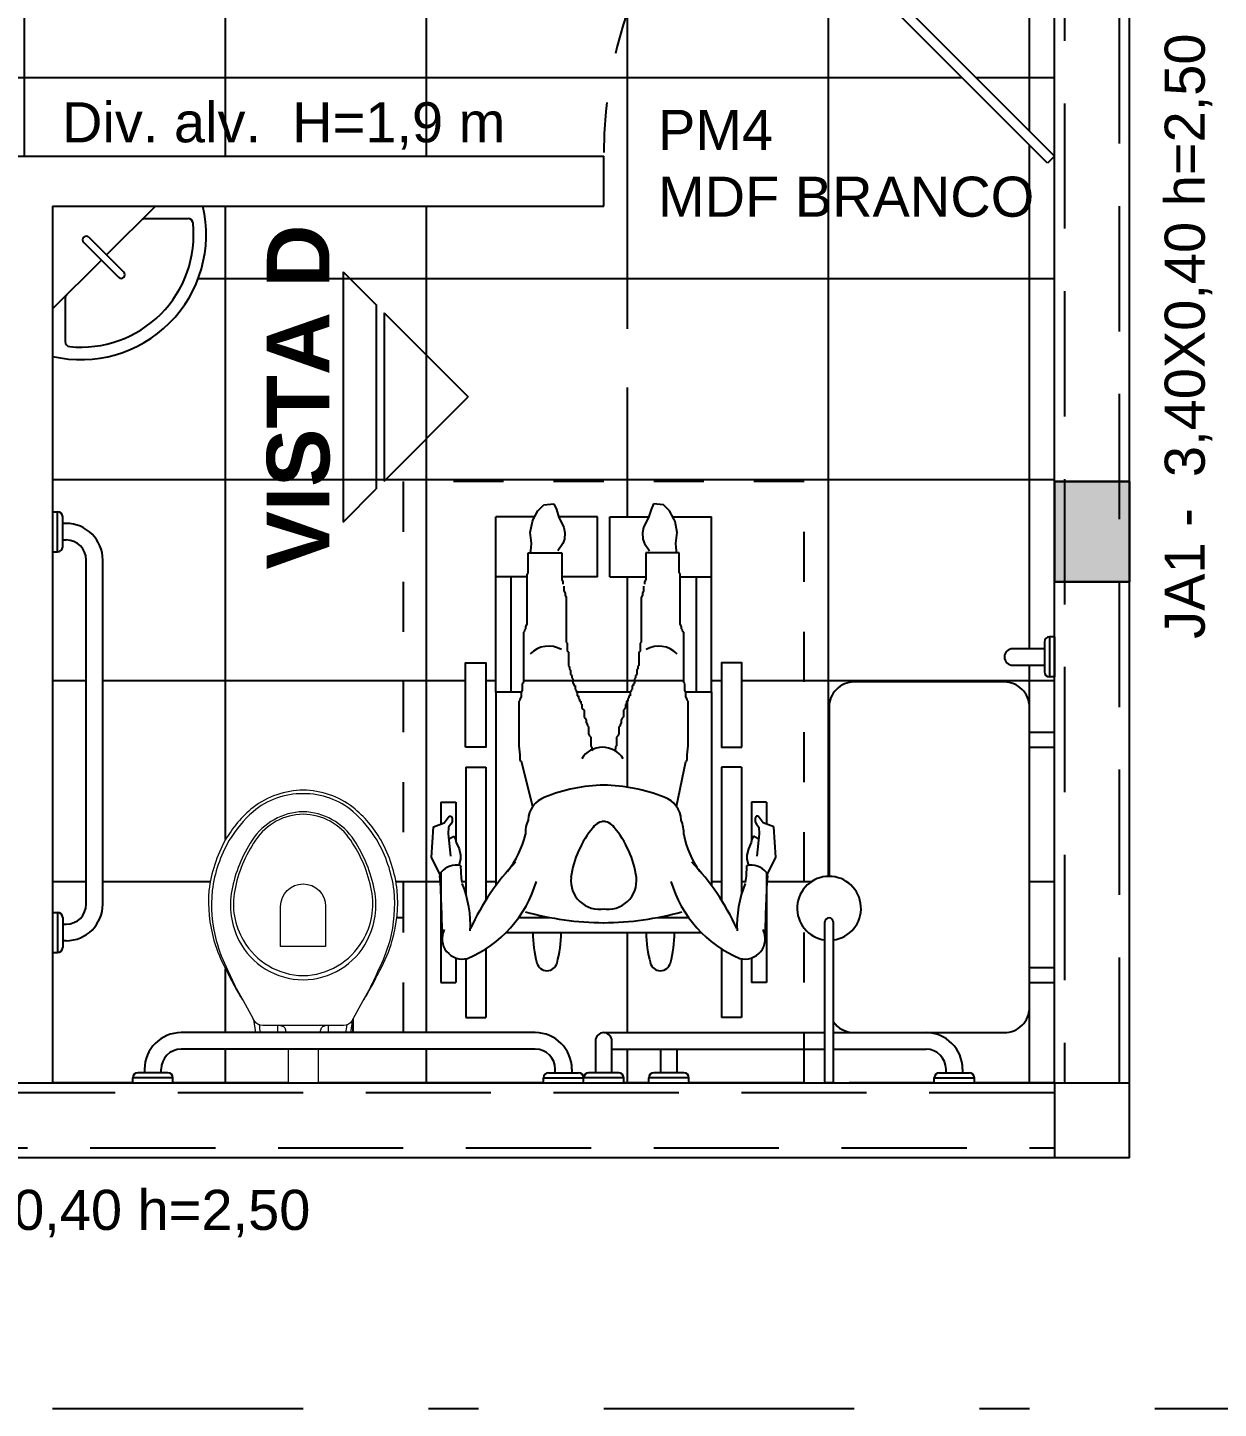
# Model space of a CAD drawing. Header units: inches. Extents: x -64 to 509, y -100 to 268.
# Drawn here: x 9.345 to 11.722, y 2.3 to 5.057 of the extents above; entities that cross this region are included whole.
import ezdxf
from ezdxf.enums import TextEntityAlignment as Align

# ---------------------------------------------------------------- set-up
doc = ezdxf.new("R2010")
doc.units = ezdxf.units.IN
doc.header["$MEASUREMENT"] = 0
doc.header["$PDMODE"] = 35
for name, pattern in [('DASHDOT', [1, 0.5, -0.25, 0, -0.25]), ('DASHDOT2', [0.5, 0.25, -0.125, 0, -0.125]), ('DASHDOTX2', [2, 1, -0.5, 0, -0.5]), ('HIDDEN', [0.375, 0.25, -0.125]), ('HIDDEN2', [0.1875, 0.125, -0.0625])]:
    doc.linetypes.add(name, pattern=pattern)
for name, color, linetype in [('A-01', 1, 'Continuous'), ('ARQ-CTA-1_050', 1, 'Continuous'), ('ARQ_PISO', 7, 'Continuous'), ('ARQ_REBOCO', 4, 'Continuous'), ('BL-SAN-01', 1, 'Continuous'), ('COBOGO', 2, 'Continuous'), ('EQUIP', 3, 'Continuous'), ('ESQUADRIA', 2, 'Continuous'), ('INDICACAO', 2, 'Continuous'), ('PROJ COBERTA', 8, 'DASHDOTX2'), ('PROJEÇÃO', 8, 'HIDDEN'), ('TXAMB', 2, 'Continuous')]:
    doc.layers.add(name, color=color, linetype=linetype)
for name, color, linetype, lineweight in [('BANHEIRO', 1, 'Continuous', 20), ('FO-Hachuras dos pilares', 9, 'Continuous', 5), ('FO-Pilares', 4, 'Continuous', 30)]:
    doc.layers.add(name, color=color, linetype=linetype, lineweight=lineweight)
doc.styles.add('FNDE Texto Cota 0050', font='verdana.ttf', dxfattribs={"height": 0.08})
doc.styles.add('ROMANS', font='arial.ttf')
doc.styles.add('SWISS', font='arialbd.ttf')
doc.dimstyles.new('FNDE 1-0050', dxfattribs={"dimscale": 5, "dimtxt": 0.08, "dimasz": 0.01, "dimexe": 0.15, "dimexo": 0.15, "dimgap": 0.01, "dimtad": 1, "dimzin": 1, "dimdsep": 46, "dimtxsty": 'FNDE Texto Cota 0050', "dimblk": 'tic', "dimcen": 0.015, "dimdle": 0.15, "dimse1": 1, "dimse2": 1, "dimclrd": 251, "dimclre": 251, "dimclrt": 256, "dimaunit": 1, "dimadec": 3, "dimazin": 0, "dimtfac": 1, "dimtix": 1, "dimtmove": 2, "dimatfit": 3, "dimldrblk": 'tic', "dimfxl": 0.15, "dimtvp": 1, "dimtolj": 1, "dimtzin": 0, "dimarcsym": 0})
pattern_1 = [(90, (-4.705, 2.95037), (-0.40125, 6e-17), []), (180, (-4.705, 2.95037), (-6e-17, -0.40125), [])]

# ---------------------------------------------------------------- blocks, each defined once
blk = doc.blocks.new('Chuveiro')
for p, q in [((-0.3926, 0.01), (0, 0.01)), ((0, 0.01), (0, -0.01)), ((0, -0.01), (-0.3926, -0.01))]:
    blk.add_line(p, q)
for centre, radius, start, end in [((-0.4259, 0), 0.078, 7.3661, 352.6339), ((-0.3926, 0), 0.01, 90, 270)]:
    blk.add_arc(centre, radius, start, end)
blk = doc.blocks.new('corte')
at = {"layer": 'A-01', "color": 4}
for p, q in [((0, 0.6935), (0, -0.6935)), ((0, 0.6935), (0.6935, 0)), ((0, -0.6935), (0.6935, 0))]:
    blk.add_line(p, q, dxfattribs=at)
at = {"layer": 'A-01', "color": 4, "linetype": 'DASHDOT2', "ltscale": 2}
blk.add_line((0, -6.1383), (0, -0.4904), dxfattribs=at)
at = {"layer": 'A-01', "color": 2}
for points in [[(0.227, 0.4471), (0.1871, 0.487), (0.1902, 0.4594), (0.1533, 0.5239), (0.1564, 0.4778), (0.1103, 0.567), (0.1226, 0.484), (0.0673, 0.61), (0.0857, 0.4932), (0.0212, 0.6592), (0.0488, 0.4993), (0.0181, 0.5701), (0.0212, 0.5055)], [(0.6726, 0.0012), (0.6419, 0.035), (0.6603, -0.0142), (0.5743, 0.1027), (0.6357, -0.0357), (0.4974, 0.1796), (0.6111, -0.0634), (0.4452, 0.2287), (0.5835, -0.088), (0.5005, 0.0381), (0.562, -0.1126), (0.4974, -0.0265), (0.5435, -0.1372), (0.4913, -0.0757), (0.522, -0.1525), (0.4882, -0.1187), (0.5036, -0.1679), (0.479, -0.1525), (0.4913, -0.1894), (0.4667, -0.1741), (0.4729, -0.2048), (0.4575, -0.1987), (0.4575, -0.2202), (0.4452, -0.2202), (0.4391, -0.2417)], [(0.224, -0.4539), (0.2147, -0.4508), (0.2086, -0.4692), (0.1902, -0.46), (0.184, -0.4938), (0.1625, -0.4754), (0.1687, -0.5092), (0.1379, -0.4815), (0.1502, -0.5246), (0.1011, -0.4846), (0.1318, -0.5461), (0.0703, -0.4908), (0.1072, -0.5707), (0.0396, -0.4969), (0.0857, -0.5953), (0.0089, -0.5092), (0.0611, -0.6138), (0.0089, -0.5707), (0.0427, -0.6353), (0.0119, -0.6138), (0.0212, -0.6537)]]:
    blk.add_lwpolyline(points, dxfattribs=at)
at = {"layer": 'A-01', "color": 4}
blk.add_circle((0, 0), 0.4904, dxfattribs=at)
blk = doc.blocks.new('Ind-fac')
at = {"color": 2}
for p, q in [((-0.6007, -0.8975), (-0.0007, -0.2975)), ((0.5993, -0.8975), (-0.0007, -0.2975)), ((-0.8933, -1.1901), (-0.657, -0.9538)), ((-0.657, -0.9538), (0.6556, -0.9538)), ((-0.6007, -0.8975), (0.5993, -0.8975)), ((0.8919, -1.1901), (0.6556, -0.9538)), ((-0.8933, -1.1901), (0.8919, -1.1901))]:
    blk.add_line(p, q, dxfattribs=at)
at = {"color": 3, "style": 'SWISS', "flags": 4}
blk.add_attdef('N', text='', height=0.25, dxfattribs=at).set_placement((0.0023, -0.6351), align=Align.MIDDLE_CENTER)
blk = doc.blocks.new('tic')
blk.add_line((-0.6, -0.6), (0.6, 0.6))
at = {"color": 251}
for p, q in [((0, -1), (0, 1)), ((-1, 0), (1, 0))]:
    blk.add_line(p, q, dxfattribs=at)
blk = doc.blocks.new('*D416')
at = {"layer": 'ARQ-CTA-1_050', "color": 251, "lineweight": -2, "transparency": 16777216}
for p, q in [((9.245, 6.8897), (9.195, 6.8897)), ((9.295, 6.8897), (9.395, 6.8897)), ((9.445, 6.8897), (9.495, 6.8897))]:
    blk.add_line(p, q, dxfattribs=at)
at = {"layer": 'DEFPOINTS', "color": 0, "transparency": 16777216}
for p in [(9.395, 6.8897), (9.295, 4.6228), (9.395, 4.5228)]:
    blk.add_point(p, dxfattribs=at)
at = {"layer": 'ARQ-CTA-1_050', "color": 251, "lineweight": -2, "transparency": 16777216, "xscale": 0.05, "yscale": 0.05, "zscale": 0.05}
blk.add_blockref('tic', (9.295, 6.8897), dxfattribs=at)
at = {"layer": 'ARQ-CTA-1_050', "color": 251, "lineweight": -2, "transparency": 16777216, "xscale": 0.05, "yscale": 0.05, "zscale": 0.05, "rotation": 180}
blk.add_blockref('tic', (9.395, 6.8897), dxfattribs=at)
at = {"layer": 'ARQ-CTA-1_050', "transparency": 16777216, "insert": (9.345, 6.9814), "char_height": 0.08, "attachment_point": 5, "style": 'FNDE Texto Cota 0050'}
blk.add_mtext('\\A1;0.10', dxfattribs=at)
blk = doc.blocks.new('*D417')
at = {"layer": 'ARQ-CTA-1_050', "color": 251, "lineweight": -2, "transparency": 16777216}
blk.add_line((9.445, 6.8897), (11.345, 6.8897), dxfattribs=at)
at = {"layer": 'DEFPOINTS', "color": 0, "transparency": 16777216}
for p in [(11.395, 6.8897), (11.395, 6.0728), (9.395, 4.4728)]:
    blk.add_point(p, dxfattribs=at)
at = {"layer": 'ARQ-CTA-1_050', "color": 251, "lineweight": -2, "transparency": 16777216, "xscale": 0.05, "yscale": 0.05, "zscale": 0.05, "rotation": 180}
blk.add_blockref('tic', (9.395, 6.8897), dxfattribs=at)
at = {"layer": 'ARQ-CTA-1_050', "color": 251, "lineweight": -2, "transparency": 16777216, "xscale": 0.05, "yscale": 0.05, "zscale": 0.05}
blk.add_blockref('tic', (11.395, 6.8897), dxfattribs=at)
at = {"layer": 'ARQ-CTA-1_050', "transparency": 16777216, "insert": (10.395, 6.9814), "char_height": 0.08, "attachment_point": 5, "style": 'FNDE Texto Cota 0050'}
blk.add_mtext('\\A1;2.00', dxfattribs=at)

msp = doc.modelspace()

# ---------------------------------------------------------------- hatches: boundary and pattern name
at = {"layer": 'ARQ_PISO'}
h = msp.add_hatch(dxfattribs=at)
h.set_pattern_fill('ANSI37', color=252, scale=3.21, angle=45)
h.set_pattern_definition(pattern_1)
edge = h.paths.add_edge_path()
edge.add_line((5.845, 5.4504), (5.195, 5.4504))
edge.add_line((5.195, 5.4504), (5.195, 5.3504))
edge.add_line((5.195, 5.3504), (4.745, 5.3504))
edge.add_line((4.745, 5.3504), (4.745, 2.9504))
edge.add_line((4.745, 2.9504), (3.495, 2.9504))
edge.add_line((3.495, 2.9504), (3.495, 6.3004))
edge.add_line((3.495, 6.3004), (11.395, 6.3004))
edge.add_line((11.395, 6.3004), (11.395, 4.8004))
edge.add_line((11.395, 4.8004), (10.7586, 5.4368))
edge.add_line((10.7586, 5.4368), (10.7445, 5.4226))
edge.add_line((10.7445, 5.4226), (10.7446, 5.4225))
edge.add_arc((11.395, 4.8004), 0.9, 136.2733, 180)
edge.add_line((10.495, 4.8004), (9.295, 4.8004))
edge.add_line((9.295, 4.8004), (9.295, 4.4504))
edge.add_line((9.295, 4.4504), (9.095, 4.4504))
edge.add_line((9.095, 4.4504), (9.095, 4.3504))
edge.add_arc((8.6633, 4.3538), 0.4317, -50.9595, -0.4501, ccw=False)
edge.add_line((8.9352, 4.0184), (8.495, 4.4587))
edge.add_line((8.495, 4.4587), (8.495, 4.4504))
edge.add_line((8.495, 4.4504), (8.375, 4.4504))
edge.add_line((8.375, 4.4504), (8.3809, 4.4445))
edge.add_line((8.3809, 4.4445), (7.9548, 4.0184))
edge.add_arc((8.2267, 4.3538), 0.4317, -180.4501, -129.0405, ccw=False)
edge.add_line((7.795, 4.3572), (7.795, 4.4504))
edge.add_line((7.795, 4.4504), (7.595, 4.4504))
edge.add_line((7.595, 4.4504), (7.595, 5.2504))
edge.add_line((7.595, 5.2504), (7.445, 5.2504))
edge.add_line((7.445, 5.2504), (7.445, 2.9504))
edge.add_line((7.445, 2.9504), (7.395, 2.9504))
edge.add_line((7.395, 2.9504), (7.395, 3.786))
edge.add_line((7.395, 3.786), (7.355, 3.786))
edge.add_line((7.355, 3.786), (7.355, 3.7858))
edge.add_arc((7.375, 2.9058), 0.8802, 91.302, 177.0979)
edge.add_line((6.4959, 2.9504), (5.845, 2.9504))
edge.add_line((5.845, 2.9504), (5.845, 5.4504))
h = msp.add_hatch(dxfattribs=at)
h.set_pattern_fill('ANSI37', color=252, scale=3.21, angle=45)
h.set_pattern_definition(pattern_1)
edge = h.paths.add_edge_path()
edge.add_line((10.7446, 5.4225), (11.3667, 4.8004))
edge.add_line((11.3667, 4.8004), (10.495, 4.8004))
edge.add_arc((11.3966, 4.8), 0.9016, 136.3284, 179.9799, ccw=False)
h = msp.add_hatch(dxfattribs=at)
h.set_pattern_fill('ANSI37', color=252, scale=3.21, angle=45)
h.set_pattern_definition(pattern_1)
h.paths.add_polyline_path([(9.395, 4.4004, 0.555635), (9.695, 4.7004), (10.495, 4.7004), (10.495, 4.8004), (11.3667, 4.8004), (11.3809, 4.7862), (11.395, 4.8004), (11.395, 3.8404), (11.385, 3.8404, 0.414214), (11.375, 3.8304), (11.375, 3.8169), (11.3115, 3.8169, 1), (11.3115, 3.7839), (11.375, 3.7839), (11.375, 3.7704, 0.414214), (11.385, 3.7604), (11.395, 3.7604), (11.395, 3.6504), (11.345, 3.6504), (11.345, 3.7004, 0.414214), (11.295, 3.7504), (10.995, 3.7504, 0.414214), (10.945, 3.7004), (10.945, 3.3624, 0.229147), (10.895, 3.3382), (10.895, 4.1504), (10.095, 4.1504), (10.095, 3.2804), (10.0821, 3.2804, 0.047621), (10.083, 3.3344, 0.095425), (10.0505, 3.4344, 0.091656), (9.995, 3.4999, 0.16072), (9.895, 3.5344, 0.16072), (9.795, 3.4999, 0.091656), (9.7395, 3.4344, 0.095425), (9.707, 3.3344, 0.089116), (9.717, 3.2344, 0.056836), (9.742, 3.1744, 0.0196), (9.763, 3.1344, 0.036783), (9.775, 3.1144), (9.7954, 3.0776, -0.085843), (9.7957, 3.0767), (9.7997, 3.0504), (9.6515, 3.0504, 0.414214), (9.5785, 2.9774), (9.5785, 2.9704), (9.565, 2.9704, 0.414214), (9.555, 2.9604), (9.555, 2.9504), (9.395, 2.9504), (9.395, 3.2104), (9.405, 3.2104, 0.414214), (9.415, 3.2204), (9.415, 3.2339), (9.422, 3.2339, 0.414214), (9.495, 3.3069), (9.495, 3.9939, 0.414214), (9.422, 4.0669), (9.415, 4.0669), (9.415, 4.0804, 0.414214), (9.405, 4.0904), (9.395, 4.0904)])
h.paths.add_polyline_path([(10.5785, 4.3971, 1), (10.4468, 4.3971, 1)], flags=16)
h.paths.add_polyline_path([(11.345, 3.6204), (11.395, 3.6204), (11.395, 3.1804), (11.345, 3.1804)])
h.paths.add_polyline_path([(11.1385, 3.0504), (11.295, 3.0504, 0.414214), (11.345, 3.1004), (11.345, 3.1504), (11.395, 3.1504), (11.395, 2.9504), (11.235, 2.9504), (11.235, 2.9604, 0.414214), (11.225, 2.9704), (11.2115, 2.9704), (11.2115, 2.9774, 0.414214)])
h.paths.add_polyline_path([(10.985, 3.0174), (11.1385, 3.0174, -0.414214), (11.1785, 2.9774), (11.1785, 2.9704), (11.165, 2.9704, 0.414214), (11.155, 2.9604), (11.155, 2.9504), (10.985, 2.9504)], flags=17)
h.paths.add_polyline_path([(10.6415, 3.0174), (10.895, 3.0174), (10.895, 2.9504), (10.665, 2.9504), (10.665, 2.9604, 0.414214), (10.655, 2.9704), (10.6415, 2.9704)], flags=17)
h.paths.add_polyline_path([(10.5115, 3.0174), (10.6085, 3.0174), (10.6085, 2.9704), (10.595, 2.9704, 0.414214), (10.585, 2.9604), (10.585, 2.9504), (10.535, 2.9504), (10.535, 2.9604, 0.414214), (10.525, 2.9704), (10.5115, 2.9704)], flags=17)
h.paths.add_polyline_path([(10.095, 3.0174), (10.3585, 3.0174, -0.414214), (10.3985, 2.9774), (10.3985, 2.9704), (10.385, 2.9704, 0.414214), (10.375, 2.9604), (10.375, 2.9504), (10.095, 2.9504)], flags=17)
h.paths.add_polyline_path([(9.925, 3.0174), (10.095, 3.0174), (10.095, 2.9504), (9.925, 2.9504)], flags=17)
h.paths.add_polyline_path([(9.625, 2.9704), (9.6115, 2.9704), (9.6115, 2.9774, -0.414214), (9.6515, 3.0174), (9.865, 3.0174), (9.865, 2.9504), (9.635, 2.9504), (9.635, 2.9604, 0.414214)], flags=17)
h.paths.add_polyline_path([(9.395, 4.0104), (9.405, 4.0104, 0.414214), (9.415, 4.0204), (9.415, 4.0339), (9.422, 4.0339, -0.414214), (9.462, 3.9939), (9.462, 3.3069, -0.183042), (9.452, 3.2804), (9.415, 3.2804, 0.414214), (9.405, 3.2904), (9.395, 3.2904)], flags=17)
h.paths.add_polyline_path([(10.095, 4.1504), (10.895, 4.1504), (10.895, 3.3382, 0.347989), (10.895, 3.259), (10.895, 3.0504), (10.495, 3.0504, 0.414214), (10.4785, 3.0339), (10.4785, 2.9704), (10.465, 2.9704, 0.414214), (10.455, 2.9604, 0.414214), (10.445, 2.9704), (10.4315, 2.9704), (10.4315, 2.9774, 0.414214), (10.3585, 3.0504), (10.095, 3.0504)], flags=17)
h.paths.add_polyline_path([(10.219, 3.7888), (10.219, 3.6203), (10.2599, 3.6203), (10.2599, 3.7888)], flags=16)
h.paths.add_polyline_path([(10.28, 3.7304), (10.28, 3.3444, 0.019266), (10.26, 3.3152), (10.26, 3.5804), (10.22, 3.5804), (10.22, 3.3269, 0.025894), (10.2123, 3.3493, -0.057631), (10.2096, 3.3837, 0.024734), (10.2058, 3.3844), (10.209, 3.3965), (10.2091, 3.405), (10.2062, 3.4173), (10.2003, 3.4303), (10.2, 3.4317), (10.2, 3.5104), (10.17, 3.5104), (10.17, 3.4666), (10.1555, 3.4611), (10.1514, 3.3998), (10.1684, 3.3663, 0.066321), (10.1682, 3.3636, -0.003892), (10.17, 3.3345), (10.17, 3.1504), (10.2, 3.1504), (10.2, 3.1995, 0.124437), (10.22, 3.1978), (10.22, 3.0804), (10.26, 3.0804), (10.26, 3.2179, 0.053893), (10.3003, 3.2504), (10.3533, 3.2504, 0.064196), (10.3618, 3.1894, 0.338307), (10.3818, 3.1741, 0.338307), (10.4019, 3.1894, 0.064196), (10.4103, 3.2504), (10.5797, 3.2504, 0.064196), (10.5881, 3.1894, 0.338307), (10.6082, 3.1741, 0.338307), (10.6283, 3.1894, 0.064196), (10.6367, 3.2504), (10.6898, 3.2504, 0.053893), (10.73, 3.2179), (10.73, 3.0804), (10.77, 3.0804), (10.77, 3.1978, 0.124437), (10.79, 3.1995), (10.79, 3.1504), (10.82, 3.1504), (10.82, 3.3345, -0.003892), (10.8218, 3.3636, 0.066321), (10.8217, 3.3663), (10.8386, 3.3998), (10.8345, 3.4611), (10.82, 3.4666), (10.82, 3.5104), (10.79, 3.5104), (10.79, 3.4317), (10.7897, 3.4303), (10.7838, 3.4173), (10.7809, 3.405), (10.7811, 3.3965), (10.7843, 3.3844, 0.024734), (10.7804, 3.3837, -0.057631), (10.7777, 3.3493, 0.025894), (10.77, 3.3269), (10.77, 3.5804), (10.73, 3.5804), (10.73, 3.3152, 0.019266), (10.71, 3.3444), (10.71, 3.7304), (10.71, 4.0804), (10.6327, 4.0804), (10.6263, 4.092), (10.6147, 4.1041), (10.5948, 4.1062), (10.5895, 4.0945), (10.5849, 4.0804), (10.5073, 4.0804), (10.5073, 3.9604), (10.5789, 3.9604), (10.5789, 4.0082), (10.6458, 4.0084), (10.6458, 3.9681), (10.648, 3.9659), (10.648, 3.8656), (10.6503, 3.8612), (10.6503, 3.8567), (10.6525, 3.8545), (10.6525, 3.8522), (10.6547, 3.85), (10.6547, 3.7497), (10.657, 3.7475), (10.657, 3.7341), (10.6592, 3.7297), (10.6592, 3.7208), (10.6614, 3.7163), (10.6614, 3.7141), (10.6636, 3.7119), (10.6636, 3.6227), (10.6614, 3.6049), (10.6614, 3.5937), (10.6592, 3.5915), (10.6403, 3.5022, 0.155212), (10.616, 3.5203, 0.09273), (10.495, 3.5445, 0.095589), (10.3778, 3.5203, 0.155212), (10.3535, 3.5022), (10.3308, 3.5915), (10.3286, 3.5937), (10.3286, 3.6049), (10.3264, 3.6227), (10.3264, 3.7119), (10.3286, 3.7141), (10.3286, 3.7163), (10.3308, 3.7208), (10.3308, 3.7297), (10.3331, 3.7341), (10.3331, 3.7475), (10.3353, 3.7497), (10.3353, 3.85), (10.3375, 3.8522), (10.3375, 3.8545), (10.3398, 3.8567), (10.3398, 3.8612), (10.342, 3.8656), (10.342, 3.9659), (10.3442, 3.9681), (10.3442, 4.0084), (10.4112, 4.0082), (10.4112, 3.9604), (10.4827, 3.9604), (10.4827, 4.0804), (10.4051, 4.0804), (10.4005, 4.0945), (10.3953, 4.1062), (10.3753, 4.1041), (10.3637, 4.092), (10.3574, 4.0804), (10.28, 4.0804)], flags=16)
h.paths.add_polyline_path([(10.4424, 3.7297), (10.4424, 3.723), (10.4446, 3.723), (10.4446, 3.7185), (10.4469, 3.7163), (10.4469, 3.7119), (10.4491, 3.7119), (10.4491, 3.7074), (10.4513, 3.7052), (10.4513, 3.6985), (10.4535, 3.6963), (10.4558, 3.694), (10.4558, 3.6807), (10.458, 3.6784), (10.4602, 3.674), (10.4602, 3.6695), (10.4625, 3.6651), (10.4625, 3.6628), (10.4647, 3.6606), (10.4647, 3.6472), (10.4669, 3.6428), (10.4692, 3.6405), (10.4692, 3.6227), (10.4714, 3.6205), (10.4714, 3.6154, -0.242926), (10.5165, 3.6139), (10.5186, 3.616), (10.5186, 3.6205), (10.5209, 3.6227), (10.5209, 3.6405), (10.5231, 3.6428), (10.5253, 3.6472), (10.5253, 3.6606), (10.5276, 3.6628), (10.5276, 3.6651), (10.5298, 3.6695), (10.5298, 3.674), (10.532, 3.6784), (10.5343, 3.6807), (10.5343, 3.694), (10.5365, 3.6963), (10.5387, 3.6985), (10.5387, 3.7052), (10.5409, 3.7074), (10.5409, 3.7119), (10.5432, 3.7119), (10.5432, 3.7163), (10.5454, 3.7185), (10.5454, 3.723), (10.5476, 3.723), (10.5476, 3.7297), (10.5483, 3.7304), (10.4402, 3.7304), (10.4402, 3.7319)], flags=16)
h.paths.add_polyline_path([(10.4741, 3.4602, 0.141102), (10.4297, 3.3602, 0.488968), (10.495, 3.2972, 0.488968), (10.5603, 3.3602, 0.141102), (10.5159, 3.4602, 0.227387), (10.495, 3.4717, 0.227387)], flags=0)
h.paths.add_polyline_path([(10.7301, 3.7888), (10.7301, 3.6203), (10.771, 3.6203), (10.771, 3.7888)], flags=16)
h.paths.add_polyline_path([(10.3492, 4.3586), (9.9757, 4.3586), (9.9757, 4.5614), (10.3492, 4.5614)], flags=24)
at = {"layer": 'FO-Hachuras dos pilares', "linetype": 'Continuous'}
msp.add_hatch(color=256, dxfattribs=at).paths.add_polyline_path([(11.545, 4.1504), (11.47, 4.1504), (11.395, 4.1504), (11.395, 4.0504), (11.395, 3.9504), (11.47, 3.9504), (11.545, 3.9504), (11.545, 4.0504), (11.545, 4.1504)])

# ---------------------------------------------------------------- linework, layer by layer
at = {"layer": 'ARQ_PISO', "color": 252}
for p, q in [((10.0821, 3.2804), (10.095, 3.2804)), ((9.995, 3.0504), (9.995, 3.0783))]:
    msp.add_line(p, q, dxfattribs=at)
at = {"layer": 'ARQ_REBOCO', "ltscale": 10}
for p, q in [((11.395, 2.9504), (11.395, 6.3004)), ((11.545, 2.8004), (11.545, 6.2504)), ((7.595, 2.9504), (11.395, 2.9504)), ((11.545, 2.8004), (7.445, 2.8004))]:
    msp.add_line(p, q, dxfattribs=at)
at = {"layer": 'ARQ_REBOCO', "color": 3, "ltscale": 10}
for p, q in [((9.295, 4.8004), (10.495, 4.8004)), ((10.495, 4.7004), (10.495, 4.8004)), ((9.395, 4.7004), (9.395, 2.9504)), ((9.395, 4.7004), (10.495, 4.7004))]:
    msp.add_line(p, q, dxfattribs=at)
at = {"layer": 'BANHEIRO'}
for p, q in [((9.865, 3.0174), (9.865, 2.9504)), ((9.925, 3.0174), (9.925, 2.9504))]:
    msp.add_line(p, q, dxfattribs=at)
for points in [[(9.9903, 3.0504), (9.9943, 3.0767, -0.047116), (9.9944, 3.0772, -0.044891), (9.9947, 3.0777), (10.015, 3.1144, 0.036783), (10.027, 3.1344, 0.0196), (10.048, 3.1744, 0.056836), (10.073, 3.2344, 0.089116), (10.083, 3.3344, 0.095425), (10.0505, 3.4344, 0.091656), (9.995, 3.4999, 0.16072), (9.895, 3.5344, 0.16072), (9.795, 3.4999, 0.091656), (9.7395, 3.4344, 0.095425), (9.707, 3.3344, 0.089116), (9.717, 3.2344, 0.056836), (9.742, 3.1744, 0.0196), (9.763, 3.1344, 0.036783), (9.775, 3.1144), (9.7954, 3.0777, -0.044891), (9.7956, 3.0772, -0.047116), (9.7957, 3.0767), (9.7997, 3.0504)], [(10.015, 3.1144), (10.026, 3.1344, 0.0204), (10.045, 3.1744, 0.050595), (10.0685, 3.2344, 0.089432), (10.0765, 3.3344, 0.098712), (10.0425, 3.4344, 0.072481), (9.995, 3.4914, 0.182574), (9.895, 3.5274, 0.182574), (9.795, 3.4914, 0.072481), (9.7475, 3.4344, 0.098712), (9.7135, 3.3344, 0.089432), (9.7215, 3.2344, 0.050595), (9.745, 3.1744, 0.0204), (9.764, 3.1344), (9.775, 3.1144)], [(9.9944, 3.0772), (9.9929, 3.0744, -0.269143), (9.9755, 3.0644), (9.8145, 3.0644, -0.269143), (9.7972, 3.0744), (9.7956, 3.0772)], [(9.8073, 3.0657, 0.039426), (9.8097, 3.0504, 0.039426)], [(9.85, 3.0644, -0.414214), (9.86, 3.0544), (9.86, 3.0504)], [(9.93, 3.0504), (9.93, 3.0544, -0.414214), (9.94, 3.0644)], [(9.9803, 3.0504, 0.039426), (9.9827, 3.0657)]]:
    msp.add_lwpolyline(points, format="xyb", dxfattribs=at)
for points in [[(9.895, 3.4914, 0.247323), (9.793, 3.4344, 0.098952), (9.7525, 3.3344, 0.167831), (9.767, 3.2344, 0.278895), (9.895, 3.1559, 0.278895), (10.023, 3.2344, 0.167831), (10.0375, 3.3344, 0.098952), (9.997, 3.4344, 0.247323)], [(10.014, 3.2344, 0.185303), (10.0315, 3.3344, 0.106842), (9.99, 3.4344, 0.250606), (9.895, 3.4864, 0.250606), (9.8, 3.4344, 0.106842), (9.7585, 3.3344, 0.185303), (9.776, 3.2344, 0.264523), (9.895, 3.1644, 0.264523)], [(9.94, 3.3024), (9.94, 3.2224), (9.85, 3.2224), (9.85, 3.3024, -1)]]:
    msp.add_lwpolyline(points, format="xyb", close=True, dxfattribs=at)
for points in [[(9.844, 3.0644), (9.844, 3.0504)], [(9.946, 3.0504), (9.946, 3.0644)]]:
    msp.add_lwpolyline(points, dxfattribs=at)
at = {"layer": 'BL-SAN-01'}
for p, q in [((10.28, 3.7304), (10.28, 4.0804)), ((10.3574, 4.0804), (10.28, 4.0804)), ((10.3542, 4.0746), (10.3637, 4.092)), ((10.3637, 4.092), (10.3753, 4.1041)), ((10.3753, 4.1041), (10.3953, 4.1062)), ((10.3953, 4.1062), (10.4005, 4.0945)), ((10.4005, 4.0945), (10.4055, 4.079)), ((10.4827, 4.0804), (10.4051, 4.0804)), ((10.4827, 3.9604), (10.4827, 4.0804)), ((10.5073, 3.9604), (10.5073, 4.0804)), ((10.5073, 4.0804), (10.5849, 4.0804)), ((10.5895, 4.0945), (10.5845, 4.079)), ((10.5948, 4.1062), (10.5895, 4.0945)), ((10.6147, 4.1041), (10.5948, 4.1062)), ((10.6263, 4.092), (10.6147, 4.1041)), ((10.6358, 4.0746), (10.6263, 4.092)), ((10.6327, 4.0804), (10.71, 4.0804)), ((10.71, 3.7304), (10.71, 4.0804)), ((10.3483, 4.0487), (10.3526, 4.0707)), ((10.3526, 4.0707), (10.3542, 4.0746)), ((10.4055, 4.079), (10.4109, 4.0691)), ((10.4109, 4.0691), (10.4153, 4.059)), ((10.4153, 4.059), (10.4173, 4.0482)), ((10.5747, 4.059), (10.5727, 4.0482)), ((10.5792, 4.0691), (10.5747, 4.059)), ((10.5845, 4.079), (10.5792, 4.0691)), ((10.6374, 4.0707), (10.6358, 4.0746)), ((10.6417, 4.0487), (10.6374, 4.0707)), ((10.351, 4.0278), (10.3483, 4.0487)), ((10.3502, 4.018), (10.351, 4.0278)), ((10.4132, 4.0268), (10.4038, 4.0125)), ((10.4171, 4.0353), (10.4132, 4.0268)), ((10.4173, 4.0482), (10.4171, 4.0353)), ((10.5727, 4.0482), (10.5729, 4.0353)), ((10.5729, 4.0353), (10.5768, 4.0268)), ((10.5768, 4.0268), (10.5862, 4.0125)), ((10.639, 4.0278), (10.6417, 4.0487)), ((10.6398, 4.018), (10.639, 4.0278)), ((10.3442, 4.0084), (10.4112, 4.0082)), ((10.3442, 3.9681), (10.3442, 4.0084)), ((10.349, 4.0084), (10.3502, 4.018)), ((10.4112, 4.0082), (10.4112, 3.9547)), ((10.6458, 4.0084), (10.5789, 4.0082)), ((10.5789, 4.0082), (10.5789, 3.9547)), ((10.641, 4.0084), (10.6398, 4.018)), ((10.6458, 3.9681), (10.6458, 4.0084)), ((10.342, 3.9604), (10.28, 3.9604)), ((10.31, 3.7304), (10.31, 3.9604)), ((10.342, 3.9659), (10.3442, 3.9681)), ((10.342, 3.8656), (10.342, 3.9659)), ((10.4827, 3.9604), (10.4112, 3.9604)), ((10.4112, 3.9547), (10.4134, 3.9503)), ((10.4134, 3.9503), (10.4134, 3.9458)), ((10.5073, 3.9604), (10.5789, 3.9604)), ((10.5789, 3.9547), (10.5766, 3.9503)), ((10.5766, 3.9503), (10.5766, 3.9458)), ((10.648, 3.9659), (10.6458, 3.9681)), ((10.648, 3.8656), (10.648, 3.9659)), ((10.648, 3.9604), (10.71, 3.9604)), ((10.68, 3.7304), (10.68, 3.9604)), ((10.4156, 3.9414), (10.4156, 3.9325)), ((10.4156, 3.9325), (10.4179, 3.928)), ((10.4179, 3.928), (10.4179, 3.9236)), ((10.4179, 3.9236), (10.4201, 3.9191)), ((10.4201, 3.9191), (10.4201, 3.83)), ((10.5722, 3.9236), (10.5699, 3.9191)), ((10.5699, 3.9191), (10.5699, 3.83)), ((10.5744, 3.9325), (10.5722, 3.928)), ((10.5722, 3.928), (10.5722, 3.9236)), ((10.5744, 3.9414), (10.5744, 3.9325)), ((10.3398, 3.8612), (10.342, 3.8656)), ((10.3398, 3.8567), (10.3398, 3.8612)), ((10.6503, 3.8612), (10.648, 3.8656)), ((10.6503, 3.8567), (10.6503, 3.8612)), ((10.3353, 3.85), (10.3375, 3.8522)), ((10.3353, 3.7497), (10.3353, 3.85)), ((10.3375, 3.8545), (10.3398, 3.8567)), ((10.3375, 3.8522), (10.3375, 3.8545)), ((10.6525, 3.8545), (10.6503, 3.8567)), ((10.6525, 3.8522), (10.6525, 3.8545)), ((10.6547, 3.85), (10.6525, 3.8522)), ((10.6547, 3.7497), (10.6547, 3.85)), ((10.4201, 3.83), (10.4223, 3.8277)), ((10.4223, 3.8277), (10.4223, 3.8121)), ((10.4223, 3.8121), (10.4245, 3.8099)), ((10.4245, 3.8099), (10.4245, 3.7832)), ((10.5677, 3.8121), (10.5655, 3.8099)), ((10.5655, 3.8099), (10.5655, 3.7832)), ((10.5699, 3.83), (10.5677, 3.8277)), ((10.5677, 3.8277), (10.5677, 3.8121)), ((10.4245, 3.7832), (10.4268, 3.7809)), ((10.4268, 3.7809), (10.4268, 3.7765)), ((10.4268, 3.7765), (10.429, 3.7742)), ((10.5633, 3.7765), (10.561, 3.7742)), ((10.5655, 3.7832), (10.5633, 3.7809)), ((10.5633, 3.7809), (10.5633, 3.7765)), ((10.3331, 3.7475), (10.3353, 3.7497)), ((10.429, 3.7742), (10.429, 3.7653)), ((10.429, 3.7653), (10.4312, 3.7631)), ((10.4312, 3.7631), (10.4312, 3.7586)), ((10.4312, 3.7586), (10.4335, 3.7564)), ((10.4335, 3.7564), (10.4335, 3.7475)), ((10.5588, 3.7586), (10.5566, 3.7564)), ((10.5566, 3.7564), (10.5566, 3.7475)), ((10.561, 3.7653), (10.5588, 3.7631)), ((10.5588, 3.7631), (10.5588, 3.7586)), ((10.561, 3.7742), (10.561, 3.7653)), ((10.657, 3.7475), (10.6547, 3.7497)), ((10.3312, 3.7304), (10.28, 3.7304)), ((10.28, 3.7304), (10.28, 3.3444)), ((10.3308, 3.7297), (10.3331, 3.7341)), ((10.3308, 3.7208), (10.3308, 3.7297)), ((10.3331, 3.7341), (10.3331, 3.7475)), ((10.4335, 3.7475), (10.4357, 3.7475)), ((10.4357, 3.7475), (10.4357, 3.7431)), ((10.4357, 3.7431), (10.4379, 3.7431)), ((10.4379, 3.7431), (10.4379, 3.7364)), ((10.4379, 3.7364), (10.4402, 3.7341)), ((10.4402, 3.7341), (10.4402, 3.7319)), ((10.4402, 3.7319), (10.4424, 3.7297)), ((10.5483, 3.7304), (10.4417, 3.7304)), ((10.4424, 3.7297), (10.4424, 3.723)), ((10.4424, 3.723), (10.4446, 3.723)), ((10.4446, 3.723), (10.4446, 3.7185)), ((10.5454, 3.723), (10.5454, 3.7185)), ((10.5476, 3.723), (10.5454, 3.723)), ((10.5499, 3.7319), (10.5476, 3.7297)), ((10.5476, 3.7297), (10.5476, 3.723)), ((10.5521, 3.7364), (10.5499, 3.7341)), ((10.5499, 3.7341), (10.5499, 3.7319)), ((10.5521, 3.7431), (10.5521, 3.7364)), ((10.5543, 3.7431), (10.5521, 3.7431)), ((10.5543, 3.7475), (10.5543, 3.7431)), ((10.5566, 3.7475), (10.5543, 3.7475)), ((10.657, 3.7341), (10.657, 3.7475)), ((10.6592, 3.7297), (10.657, 3.7341)), ((10.71, 3.7304), (10.6588, 3.7304)), ((10.6592, 3.7208), (10.6592, 3.7297)), ((10.71, 3.7304), (10.71, 3.3444)), ((10.3264, 3.7119), (10.3286, 3.7141)), ((10.3264, 3.6227), (10.3264, 3.7119)), ((10.3286, 3.7163), (10.3308, 3.7208)), ((10.3286, 3.7141), (10.3286, 3.7163)), ((10.4446, 3.7185), (10.4469, 3.7163)), ((10.4469, 3.7163), (10.4469, 3.7119)), ((10.4469, 3.7119), (10.4491, 3.7119)), ((10.4491, 3.7119), (10.4491, 3.7074)), ((10.4491, 3.7074), (10.4513, 3.7052)), ((10.4513, 3.7052), (10.4513, 3.6985)), ((10.4513, 3.6985), (10.4535, 3.6963)), ((10.4535, 3.6963), (10.4558, 3.694)), ((10.4558, 3.694), (10.4558, 3.6807)), ((10.5365, 3.6963), (10.5343, 3.694)), ((10.5343, 3.694), (10.5343, 3.6807)), ((10.5387, 3.6985), (10.5365, 3.6963)), ((10.5409, 3.7074), (10.5387, 3.7052)), ((10.5387, 3.7052), (10.5387, 3.6985)), ((10.5409, 3.7119), (10.5409, 3.7074)), ((10.5432, 3.7119), (10.5409, 3.7119)), ((10.5454, 3.7185), (10.5432, 3.7163)), ((10.5432, 3.7163), (10.5432, 3.7119)), ((10.6614, 3.7163), (10.6592, 3.7208)), ((10.6614, 3.7141), (10.6614, 3.7163)), ((10.6636, 3.7119), (10.6614, 3.7141)), ((10.6636, 3.6227), (10.6636, 3.7119)), ((10.4558, 3.6807), (10.458, 3.6784)), ((10.458, 3.6784), (10.4602, 3.674)), ((10.4602, 3.674), (10.4602, 3.6695)), ((10.4602, 3.6695), (10.4625, 3.6651)), ((10.5298, 3.6695), (10.5276, 3.6651)), ((10.532, 3.6784), (10.5298, 3.674)), ((10.5298, 3.674), (10.5298, 3.6695)), ((10.5343, 3.6807), (10.532, 3.6784)), ((10.4625, 3.6651), (10.4625, 3.6628)), ((10.4625, 3.6628), (10.4647, 3.6606)), ((10.4647, 3.6606), (10.4647, 3.6472)), ((10.4647, 3.6472), (10.4669, 3.6428)), ((10.4669, 3.6428), (10.4692, 3.6405)), ((10.4692, 3.6405), (10.4692, 3.6227)), ((10.5231, 3.6428), (10.5209, 3.6405)), ((10.5209, 3.6405), (10.5209, 3.6227)), ((10.5253, 3.6472), (10.5231, 3.6428)), ((10.5276, 3.6628), (10.5253, 3.6606)), ((10.5253, 3.6606), (10.5253, 3.6472)), ((10.5276, 3.6651), (10.5276, 3.6628)), ((10.3286, 3.6049), (10.3264, 3.6227)), ((10.4692, 3.6227), (10.4714, 3.6205)), ((10.4714, 3.6205), (10.4714, 3.616)), ((10.4714, 3.616), (10.4736, 3.6138)), ((10.5186, 3.616), (10.5164, 3.6138)), ((10.5209, 3.6227), (10.5186, 3.6205)), ((10.5186, 3.6205), (10.5186, 3.616)), ((10.6614, 3.6049), (10.6636, 3.6227)), ((10.3286, 3.5937), (10.3286, 3.6049)), ((10.3308, 3.5915), (10.3286, 3.5937)), ((10.3535, 3.5022), (10.3308, 3.5915)), ((10.6403, 3.5022), (10.6592, 3.5915)), ((10.6592, 3.5915), (10.6614, 3.5937)), ((10.6614, 3.5937), (10.6614, 3.6049)), ((10.22, 3.5804), (10.22, 3.3269)), ((10.22, 3.5804), (10.26, 3.5804)), ((10.26, 3.5804), (10.26, 3.3152)), ((10.77, 3.5804), (10.73, 3.5804)), ((10.73, 3.5804), (10.73, 3.3152)), ((10.77, 3.5804), (10.77, 3.3269)), ((10.17, 3.5104), (10.17, 3.4666)), ((10.17, 3.5104), (10.2, 3.5104)), ((10.2, 3.5104), (10.2, 3.4317)), ((10.82, 3.5104), (10.79, 3.5104)), ((10.79, 3.5104), (10.79, 3.4317)), ((10.82, 3.5104), (10.82, 3.4666)), ((10.1764, 3.4691), (10.1865, 3.4827)), ((10.1865, 3.4827), (10.1896, 3.4826)), ((10.1896, 3.4826), (10.1904, 3.4826)), ((10.1904, 3.4826), (10.1926, 3.4789)), ((10.1925, 3.4749), (10.1924, 3.4712)), ((10.1926, 3.4789), (10.1925, 3.4749)), ((10.7996, 3.4826), (10.7975, 3.4789)), ((10.7975, 3.4789), (10.7975, 3.4749)), ((10.7975, 3.4749), (10.7976, 3.4712)), ((10.8005, 3.4826), (10.7996, 3.4826)), ((10.8035, 3.4827), (10.8005, 3.4826)), ((10.8136, 3.4691), (10.8035, 3.4827)), ((10.1514, 3.3998), (10.1555, 3.4611)), ((10.1555, 3.4611), (10.1764, 3.4691)), ((10.1855, 3.4606), (10.1844, 3.4475)), ((10.1844, 3.4475), (10.1891, 3.4029)), ((10.1902, 3.4666), (10.1855, 3.4606)), ((10.1924, 3.4712), (10.1902, 3.4666)), ((10.7976, 3.4712), (10.7998, 3.4666)), ((10.7998, 3.4666), (10.8045, 3.4606)), ((10.8056, 3.4475), (10.8009, 3.4029)), ((10.8045, 3.4606), (10.8056, 3.4475)), ((10.8345, 3.4611), (10.8136, 3.4691)), ((10.8386, 3.3998), (10.8345, 3.4611)), ((10.1866, 3.4376), (10.1959, 3.4427)), ((10.1959, 3.4427), (10.1989, 3.4365)), ((10.1989, 3.4365), (10.2003, 3.4303)), ((10.2003, 3.4303), (10.2062, 3.4173)), ((10.7897, 3.4303), (10.7838, 3.4173)), ((10.7911, 3.4365), (10.7897, 3.4303)), ((10.7941, 3.4427), (10.7911, 3.4365)), ((10.8034, 3.4376), (10.7941, 3.4427)), ((10.1684, 3.3663), (10.1514, 3.3998)), ((10.209, 3.3965), (10.2057, 3.3842)), ((10.2062, 3.4173), (10.2091, 3.405)), ((10.2091, 3.405), (10.209, 3.3965)), ((10.7838, 3.4173), (10.7809, 3.405)), ((10.7809, 3.405), (10.7811, 3.3965)), ((10.7811, 3.3965), (10.7843, 3.3842)), ((10.8217, 3.3663), (10.8386, 3.3998)), ((10.17, 3.3701), (10.17, 3.1504)), ((10.82, 3.3701), (10.82, 3.1504)), ((10.3256, 3.2804), (10.3877, 3.2804)), ((10.6023, 3.2804), (10.6644, 3.2804)), ((10.3003, 3.2504), (10.6898, 3.2504)), ((10.2, 3.1995), (10.2, 3.1504)), ((10.22, 3.1978), (10.22, 3.0804)), ((10.26, 3.2179), (10.26, 3.0804)), ((10.73, 3.2179), (10.73, 3.0804)), ((10.77, 3.1978), (10.77, 3.0804)), ((10.79, 3.1995), (10.79, 3.1504)), ((10.17, 3.1504), (10.2, 3.1504)), ((10.82, 3.1504), (10.79, 3.1504)), ((10.22, 3.0804), (10.26, 3.0804)), ((10.77, 3.0804), (10.73, 3.0804))]:
    msp.add_line(p, q, dxfattribs=at)
at = {"layer": 'BL-SAN-01', "linetype": 'HIDDEN2', "ltscale": 0.5}
msp.add_lwpolyline([(10.095, 2.9504), (10.895, 2.9504), (10.895, 4.1504), (10.095, 4.1504)], close=True, dxfattribs=at)
at = {"layer": 'BL-SAN-01'}
for points in [[(10.219, 3.6203), (10.219, 3.7888), (10.2599, 3.7888), (10.2599, 3.6203)], [(10.771, 3.6203), (10.771, 3.7888), (10.7301, 3.7888), (10.7301, 3.6203)]]:
    msp.add_lwpolyline(points, close=True, dxfattribs=at)
at = {"layer": 'BL-SAN-01', "linetype": 'HIDDEN2', "ltscale": 0.5}
msp.add_arc((11.395, 4.8004), 0.9, 135, 180, dxfattribs=at)
at = {"layer": 'BL-SAN-01'}
for centre, radius, start, end in [((10.3849, 3.7707), 0.0512, 60.0088, 135.6797), ((10.6051, 3.7707), 0.0512, 44.3203, 119.9912), ((10.4926, 3.5709), 0.0492, 32.5271, 147.4729), ((10.4991, 3.2286), 0.3159, 90.6914, 112.5885), ((10.4908, 3.209), 0.3355, 68.0894, 89.3358), ((10.3941, 3.473), 0.05, 109.0444, 177.954), ((10.5997, 3.473), 0.05, 2.046, 70.9556), ((10.4042, 3.4486), 0.0655, 156.4464, 182.4818), ((10.5896, 3.4486), 0.0655, 357.5182, 23.5536), ((10.1529, 3.4907), 0.1912, 321.7501, 346.4182), ((10.6256, 3.3331), 0.1977, 140.0195, 172.1456), ((10.4965, 3.4442), 0.0276, 87.5341, 144.4203), ((10.4935, 3.4442), 0.0276, 35.5797, 92.4659), ((10.3644, 3.3331), 0.1977, 7.8544, 39.9805), ((10.8357, 3.4806), 0.184, 190.9128, 216.0627), ((10.6483, 3.0704), 0.4591, 135.7837, 155.8352), ((10.3417, 3.0704), 0.4591, 24.1648, 44.2163), ((10.1782, 3.3643), 0.01, 139.5138, 183.9943), ((8.2982, 3.2331), 1.8745, 0.0256, 3.9943), ((10.2007, 3.3451), 0.0396, 77.0433, 139.5138), ((10.3598, 3.3781), 0.1503, 177.8658, 190.6801), ((10.6303, 3.3781), 0.1503, 349.3199, 2.1342), ((10.7893, 3.3451), 0.0396, 40.4862, 102.9567), ((12.6918, 3.2331), 1.8745, 176.0057, 179.9744), ((10.8118, 3.3643), 0.01, 356.0057, 40.4862), ((9.9999, 3.2636), 0.2291, 357.484, 21.7284), ((10.1299, 3.4203), 0.2406, 292.8308, 343.5825), ((10.4869, 3.3541), 0.0574, 173.9325, 279.6173), ((10.5032, 3.3541), 0.0574, 260.3827, 6.0675), ((10.8601, 3.4203), 0.2406, 196.4175, 247.1692), ((10.9902, 3.2636), 0.2291, 158.2716, 182.516), ((10.4998, 3.8698), 0.6, 254.4197, 269.5398), ((10.4902, 3.8698), 0.6, 270.4602, 285.5803), ((10.2133, 3.2382), 0.0409, 154.0346, 284.0362), ((10.7767, 3.2382), 0.0409, 255.9638, 25.9654), ((10.5938, 3.2526), 0.2405, 180.5432, 195.2358), ((10.1698, 3.2526), 0.2405, 344.7642, 359.4568), ((10.8202, 3.2526), 0.2405, 180.5432, 195.2358), ((10.3962, 3.2526), 0.2405, 344.7642, 359.4568), ((10.7668, 3.1985), 5.986127515325628e-12, 247.2513, 67.0488), ((10.3818, 3.1949), 0.0208, 195.2358, 270), ((10.3818, 3.1949), 0.0208, 270, 344.7642), ((10.6082, 3.1949), 0.0208, 195.2358, 270), ((10.6082, 3.1949), 0.0208, 270, 344.7642)]:
    msp.add_arc(centre, radius, start, end, dxfattribs=at)
at = {"layer": 'COBOGO'}
for p, q in [((9.5028, 4.603), (9.6001, 4.7004)), ((9.5792, 4.6754), (9.6654, 4.6754)), ((9.4674, 4.6384), (9.5371, 4.5688)), ((9.457, 4.628), (9.5266, 4.5583)), ((9.395, 4.4953), (9.4923, 4.5926)), ((9.42, 4.5162), (9.42, 4.4299))]:
    msp.add_line(p, q, dxfattribs=at)
for centre, radius, start, end in [((9.4517, 4.6437), 0.2498, 256.8838, 13.1162), ((9.4517, 4.6437), 0.2248, 264.2047, 5.7953), ((9.5792, 4.6654), 0.01, 90, 135), ((9.6654, 4.6654), 0.01, 5.7953, 90), ((9.4622, 4.6332), 0.00737, 45, 225), ((9.5318, 4.5635), 0.00737, 225, 45), ((9.43, 4.5162), 0.01, 135, 180), ((9.43, 4.4299), 0.01, 180, 264.2047)]:
    msp.add_arc(centre, radius, start, end, dxfattribs=at)
at = {"layer": 'EQUIP', "color": 2}
for p, q in [((9.395, 4.0904), (9.405, 4.0904)), ((9.405, 4.0104), (9.405, 4.0904)), ((9.415, 4.0204), (9.415, 4.0804)), ((9.422, 4.0669), (9.415, 4.0669)), ((9.415, 4.0339), (9.422, 4.0339)), ((9.395, 4.0104), (9.405, 4.0104)), ((9.462, 3.3069), (9.462, 3.9939)), ((9.495, 3.3069), (9.495, 3.9939)), ((11.385, 3.8404), (11.385, 3.7604)), ((11.395, 3.8404), (11.385, 3.8404)), ((11.395, 3.8404), (11.395, 3.7604)), ((11.375, 3.8169), (11.3115, 3.8169)), ((11.375, 3.8304), (11.375, 3.7704)), ((11.3115, 3.7839), (11.375, 3.7839)), ((11.395, 3.7604), (11.385, 3.7604)), ((11.395, 3.7604), (11.385, 3.7604)), ((9.395, 3.2904), (9.405, 3.2904)), ((9.405, 3.2904), (9.405, 3.2104)), ((9.415, 3.2804), (9.415, 3.2204)), ((9.415, 3.2669), (9.422, 3.2669)), ((9.422, 3.2339), (9.415, 3.2339)), ((9.395, 3.2104), (9.405, 3.2104)), ((10.3585, 3.0504), (9.6515, 3.0504)), ((10.4785, 3.0339), (10.4785, 2.9704)), ((10.495, 3.0504), (10.9368, 3.0504)), ((10.5115, 2.9704), (10.5115, 3.0339)), ((10.9532, 3.0504), (11.1385, 3.0504)), ((10.3585, 3.0174), (9.6515, 3.0174)), ((10.5115, 3.0174), (10.9368, 3.0174)), ((10.6085, 3.0174), (10.6085, 2.9704)), ((10.6415, 2.9704), (10.6415, 3.0174)), ((10.9532, 3.0174), (11.1385, 3.0174)), ((9.5785, 2.9774), (9.5785, 2.9704)), ((9.6115, 2.9704), (9.6115, 2.9774)), ((10.3985, 2.9704), (10.3985, 2.9774)), ((10.4315, 2.9774), (10.4315, 2.9704)), ((11.1785, 2.9704), (11.1785, 2.9774)), ((11.2115, 2.9774), (11.2115, 2.9704)), ((9.635, 2.9604), (9.555, 2.9604)), ((9.555, 2.9504), (9.555, 2.9604)), ((9.625, 2.9704), (9.565, 2.9704)), ((9.635, 2.9504), (9.635, 2.9604)), ((10.375, 2.9604), (10.455, 2.9604)), ((10.375, 2.9504), (10.375, 2.9604)), ((10.385, 2.9704), (10.445, 2.9704)), ((10.455, 2.9504), (10.455, 2.9604)), ((10.535, 2.9604), (10.455, 2.9604)), ((10.455, 2.9504), (10.455, 2.9604)), ((10.525, 2.9704), (10.465, 2.9704)), ((10.535, 2.9504), (10.535, 2.9604)), ((10.665, 2.9604), (10.585, 2.9604)), ((10.585, 2.9504), (10.585, 2.9604)), ((10.655, 2.9704), (10.595, 2.9704)), ((10.665, 2.9504), (10.665, 2.9604)), ((11.155, 2.9604), (11.235, 2.9604)), ((11.155, 2.9504), (11.155, 2.9604)), ((11.165, 2.9704), (11.225, 2.9704)), ((11.235, 2.9504), (11.235, 2.9604))]:
    msp.add_line(p, q, dxfattribs=at)
at = {"layer": 'EQUIP', "color": 1}
for p, q in [((11.345, 3.6504), (11.395, 3.6504)), ((11.345, 3.6204), (11.395, 3.6204)), ((11.345, 3.1804), (11.395, 3.1804)), ((11.345, 3.1504), (11.395, 3.1504))]:
    msp.add_line(p, q, dxfattribs=at)
msp.add_lwpolyline([(10.9532, 3.073, 0.252892), (10.995, 3.0504), (11.295, 3.0504, 0.414214), (11.345, 3.1004), (11.345, 3.7004, 0.414214), (11.295, 3.7504), (10.995, 3.7504, 0.414214), (10.945, 3.7004), (10.945, 3.3624)], format="xyb", dxfattribs=at)
at = {"layer": 'EQUIP', "color": 2}
for centre, radius, start, end in [((9.405, 4.0804), 0.01, 0, 90), ((9.422, 3.9939), 0.073, 0, 90), ((9.422, 3.9939), 0.04, 0, 90), ((9.405, 4.0204), 0.01, 270, 0), ((11.385, 3.8304), 0.01, 90, 180), ((11.3115, 3.8004), 0.0165, 90, 270), ((11.385, 3.7704), 0.01, 180, 270), ((9.405, 3.2804), 0.01, 0, 90), ((9.422, 3.3069), 0.04, 270, 0), ((9.422, 3.3069), 0.073, 270, 0), ((9.405, 3.2204), 0.01, 270, 0), ((9.6515, 2.9774), 0.073, 90, 180), ((10.3585, 2.9774), 0.073, 0, 90), ((10.495, 3.0339), 0.0165, 360, 180), ((11.1385, 2.9774), 0.073, 0, 90), ((9.6515, 2.9774), 0.04, 90, 180), ((10.3585, 2.9774), 0.04, 0, 90), ((11.1385, 2.9774), 0.04, 0, 90), ((9.565, 2.9604), 0.01, 90, 180), ((9.625, 2.9604), 0.01, 360, 90), ((10.385, 2.9604), 0.01, 90, 180), ((10.445, 2.9604), 0.01, 0, 90), ((10.465, 2.9604), 0.01, 90, 180), ((10.525, 2.9604), 0.01, 360, 90), ((10.595, 2.9604), 0.01, 90, 180), ((10.655, 2.9604), 0.01, 0, 90), ((11.165, 2.9604), 0.01, 90, 180), ((11.225, 2.9604), 0.01, 0, 90)]:
    msp.add_arc(centre, radius, start, end, dxfattribs=at)
at = {"layer": 'ESQUADRIA', "color": 1}
msp.add_lwpolyline([(11.3809, 4.7862), (10.7445, 5.4226), (10.7586, 5.4368), (11.395, 4.8004)], close=True, dxfattribs=at)
at = {"layer": 'FO-Pilares'}
msp.add_lwpolyline([(11.545, 4.1504), (11.47, 4.1504), (11.395, 4.1504), (11.395, 4.0504), (11.395, 3.9504), (11.47, 3.9504), (11.545, 3.9504), (11.545, 4.0504), (11.545, 4.1504)], close=True, dxfattribs=at)
at = {"layer": 'PROJ COBERTA', "linetype": 'DASHDOT'}
msp.add_line((-9.305, 2.3004), (12.045, 2.3004), dxfattribs=at)
at = {"layer": 'PROJEÇÃO'}
for p, q in [((11.415, 6.0304), (11.415, 2.9504)), ((11.525, 2.9504), (11.525, 6.0304)), ((11.395, 2.9504), (11.395, 2.8004)), ((11.395, 2.9504), (11.545, 2.9504)), ((11.395, 2.9304), (7.595, 2.9304)), ((7.595, 2.8204), (11.395, 2.8204))]:
    msp.add_line(p, q, dxfattribs=at)

# ---------------------------------------------------------------- block references
for name, p, xscale, yscale, zscale, rotation in [('corte', (13.5895, 5.3403), 0.5, 0.5, 0.5, 270), ('Chuveiro', (10.945, 2.9504), 0.8176870748751099, 0.8176870748751099, 0.8176870748751099, 269.9999999999999)]:
    msp.add_blockref(name, p, dxfattribs=dict(xscale=xscale, yscale=yscale, zscale=zscale, rotation=rotation))
at = {"layer": 'INDICACAO'}
ref = msp.add_blockref('Ind-fac', (10.308, 4.3193), dxfattribs=dict(at, xscale=0.2799999999988358, yscale=0.2799999999988358, zscale=0.2799999999988358, rotation=269.9999999999999))
ref.add_attrib('N', 'VISTA D', dxfattribs={"layer": '0', "color": 3, "height": 0.125, "rotation": 90, "style": 'SWISS'}).set_placement((9.885, 4.3193), align=Align.MIDDLE_CENTER)

# ---------------------------------------------------------------- texts
at = {"layer": 'TXAMB', "insert": (11.6624, 5.0449), "char_height": 0.08, "attachment_point": 6, "rotation": 90, "style": 'ROMANS'}
msp.add_mtext('JA1 -  3,40X0,40 h=2,50 ', dxfattribs=at)
at = {"layer": 'TXAMB', "char_height": 0.08, "style": 'ROMANS'}
for s, insert, attachment_point in [('Div. alv.  H=1,9 m', (10.2986, 4.8603), 6), ('\\PPM4\\PMDF BRANCO', (10.6034, 4.852), 4), ('JA1 -  3,85X0,40 h=2,50 ', (9.9095, 2.6892), 6)]:
    msp.add_mtext(s, dxfattribs=dict(at, insert=insert, attachment_point=attachment_point))

# ---------------------------------------------------------------- dimensions: what is measured, and where the dimension line sits
at = {"layer": 'ARQ-CTA-1_050'}
for base, p1, p2, picture, middle in [((9.395, 6.8897), (9.295, 4.6228), (9.395, 4.5228), '*D416', (9.345, 6.9814)), ((11.395, 6.8897), (9.395, 4.4728), (11.395, 6.0728), '*D417', (10.395, 6.9814))]:
    dim = msp.add_linear_dim(base=base, p1=p1, p2=p2, dimstyle='FNDE 1-0050', dxfattribs=at)
    dim.commit()
    dim.dimension.update_dxf_attribs({"geometry": picture, "text_midpoint": middle})

doc.saveas('drawing.dxf')
